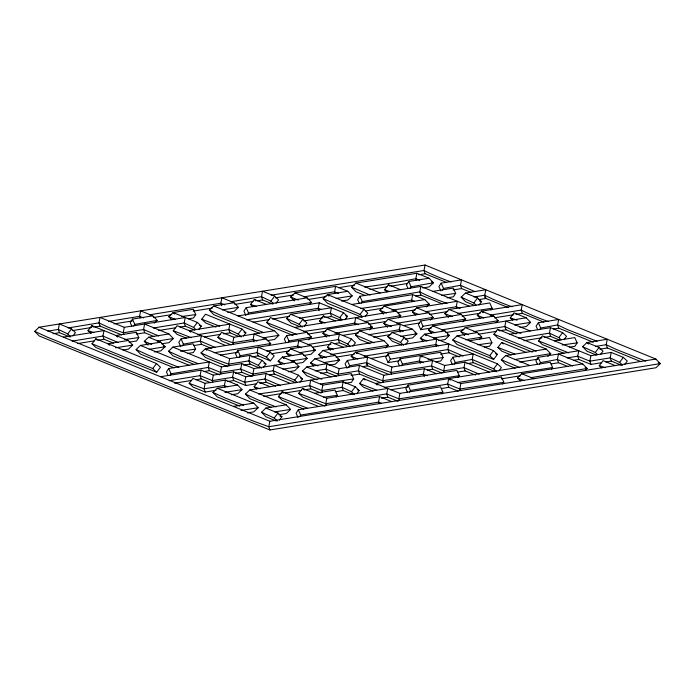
<?xml version="1.0" encoding="UTF-8"?>
<svg xmlns="http://www.w3.org/2000/svg" width="695" height="695" viewBox="0 0 695 695"><rect width="100%" height="100%" fill="white"/><g stroke="black" fill="none" stroke-linecap="round" stroke-linejoin="round"><path stroke-width="1.04" d="M194.696 330.012L185.348 326.207L184.201 322.958L185.244 317.493L124.301 327.319L123.25 332.775L123.832 334.399M290.371 383.423L266.081 373.528L245.761 376.803L233.616 371.851L213.304 375.126L201.159 370.174L200.108 375.639L201.263 378.888L210.602 382.693M231.287 394.76L237.699 393.726L242.008 389.6L237.594 385.021L225.449 380.078L205.129 383.345L204.087 388.809L205.242 392.058L215.928 390.329M213.304 375.126L212.253 380.582L212.835 382.207M288.251 371.773L294.671 370.739L298.98 366.604L294.567 362.026L253.936 368.576L241.782 363.633L221.47 366.899L220.428 372.364L221.001 373.988M225.449 380.078L224.407 385.534L224.98 387.158M263.474 367.403L266.011 364.084L262.102 360.358L249.957 355.406L229.637 358.681L228.594 364.137L229.168 365.761M267.08 340.654L274.568 339.447L278.877 335.32L274.464 330.742L233.833 337.284L232.782 342.748L233.364 344.373M233.616 371.851L232.573 377.307L233.72 380.556L245.874 385.508L256.559 383.788M241.782 363.633L240.739 369.088L241.895 372.338L252.172 376.525M245.761 376.803L244.718 382.259L245.874 385.508M249.957 355.406L248.914 360.861L250.061 364.111L259.4 367.924M253.936 368.576L252.884 374.032L253.466 375.656M266.081 373.528L265.038 378.983L266.185 382.233L275.533 386.038M655.837 359.046L269.842 421.257L268.8 426.721L269.947 429.97L655.941 367.759L660.25 363.624L655.837 359.046L425.053 265.03L39.059 327.241L34.75 331.376L39.163 335.954L269.947 429.97M344.955 319.743L347.491 316.425L343.573 312.689L319.283 302.794L318.24 308.259L319.101 310.691M341.454 301.039L347.874 300.005L352.183 295.879L347.769 291.301L335.624 286.349L334.573 291.813L335.155 293.438M356.674 393.822L359.211 390.503L355.293 386.767L343.148 381.824L322.836 385.099L321.794 390.555L322.367 392.18M398.139 401.336L387.862 397.149L386.715 393.9L387.758 388.444L326.815 398.27L325.764 403.726L326.346 405.35M436.556 373.675L424.41 368.724L383.779 375.274L359.489 365.379L339.169 368.654L338.126 374.11L338.7 375.734M343.148 381.824L342.105 387.28L343.252 390.529L352.6 394.334M359.489 365.379L358.446 370.835L359.593 374.084L381.086 382.841M391.737 401.614L379.592 396.663L378.549 402.127L379.123 403.752M383.779 375.274L382.737 380.73L383.31 382.354M442.029 373.015L432.69 369.21L431.534 365.961L432.577 360.505L391.945 367.047L390.903 372.511L391.476 374.136M426.382 306.929L429.249 304.175L424.836 299.597L412.691 294.645L411.649 300.11L412.222 301.734M422.716 287.947L429.136 286.913L433.445 282.778L429.032 278.2L416.878 273.257L415.836 278.712L416.409 280.337M441.768 393.848L442.897 392.136L440.534 386.846L399.903 393.387L398.861 398.852L399.434 400.476M469.446 306.217L420.857 286.427L419.815 291.883L420.962 295.132L442.454 303.889M425.053 265.03L424.002 270.494L425.158 273.743L446.65 282.491M489.332 372.068L465.042 362.173L444.722 365.448L420.432 355.553L419.389 361.009L420.249 363.45M424.41 368.724L423.368 374.179L424.228 376.62M444.722 365.448L443.679 370.904L444.261 372.529M502.711 384.022L503.84 382.311L501.477 377.02L460.855 383.57L448.701 378.619L447.658 384.083L448.814 387.332L458.153 391.137M460.855 383.57L459.803 389.026L460.385 390.651M465.042 362.173L463.999 367.638L465.146 370.887L475.423 375.074M564.019 339.681L566.555 336.363L562.637 332.636L550.492 327.684L549.45 333.14L550.596 336.389L559.944 340.203M624.753 364.423L627.29 361.105L623.372 357.378L611.226 352.426L590.915 355.701L589.864 361.157L591.019 364.406L601.714 362.686M611.226 352.426L610.184 357.882L611.331 361.131L621.608 365.318M154.325 323.149L157.2 320.404L152.778 315.825L132.467 319.092L130.208 322.506L131.789 326.042M133.701 326.094L134.83 324.391L157.2 320.404M117.603 337.066L116.126 335.537L136.446 332.262L138.809 337.562L136.55 340.976L129.061 342.183M171.734 319.726L168.789 316.677L173.098 312.55L193.41 309.275L195.773 314.566L193.523 317.98L188.171 318.84M211.749 348.508L201.472 344.32L200.325 341.071L201.368 335.615L181.056 338.891L178.797 342.305L180.77 346.709M182.29 345.893L183.411 344.181L200.325 341.071L215.528 347.587M219.707 374.848L209.43 370.661L208.283 367.412L209.325 361.956L168.694 368.506L166.435 371.921L168.016 375.448M169.928 375.509L171.057 373.797L208.283 367.412L220.428 372.364L240.739 369.088L252.884 374.032L273.204 370.765L294.732 380.174L297.078 382.415M194.478 364.571L172.994 355.823L168.572 351.236L172.881 347.109L193.201 343.834L195.564 349.133L193.306 352.547L187.963 353.408M309.397 304.488L311.551 302.429L307.138 297.851L246.186 307.668L243.936 311.082L245.9 315.495M247.42 314.67L248.549 312.967L311.551 302.429M348.838 346.596L339.49 342.791L338.343 339.542L339.386 334.087L237.812 350.462L235.553 353.868L237.125 357.404M239.045 357.456L240.166 355.753L257.081 352.643L266.463 357.108L270.372 360.844L274.186 355.866L270.268 352.13L258.123 347.187L257.081 352.643L258.227 355.892L270.372 360.844M308.467 339.742L311.334 336.988L306.921 332.41L286.609 335.685L284.351 339.099L285.923 342.626M287.843 342.687L288.972 340.984L311.334 336.988M420.857 286.427L359.914 296.252L357.656 299.658L359.237 303.194M361.148 303.246L362.277 301.543L419.815 291.883A344.338 86.215 -0.7 0 0 447.041 303.368M379.592 396.663L298.329 409.763L296.07 413.178L298.042 417.591M299.562 416.765L300.692 415.054L378.549 402.127L381.503 403.335M389.252 374.614L367.759 365.865L366.613 362.616L367.655 357.152L347.344 360.427L345.085 363.841L347.057 368.254M348.577 367.429L349.698 365.726L366.613 362.616L375.995 367.082L390.903 372.511L431.534 365.961L443.679 370.904L463.999 367.638L479.203 374.153M429.032 278.2L408.712 281.475L406.462 284.889L408.035 288.416M336.215 397.045L337.344 395.342L334.981 390.043L314.661 393.318M409.946 288.477L411.075 286.774L433.445 282.778L431.517 281.996M271.337 407.435L249.844 398.678L245.431 394.1L249.74 389.973L351.314 373.597L353.677 378.897L351.427 382.311L345.007 383.345M459.299 356.952L449.022 352.765L447.875 349.516L448.918 344.06L387.975 353.877L385.716 357.291L388.079 362.59L398.774 360.861M388.079 362.59L390.329 359.176L447.875 349.516L463.078 356.031M470.941 292.395L461.593 288.581L460.446 285.332L461.489 279.877L441.177 283.152L438.919 286.566L440.891 290.979M462.818 321.776L465.693 319.022L461.28 314.444L420.649 320.986L418.39 324.4L420.753 329.699L431.447 327.971M442.411 290.154L443.532 288.442L460.446 285.332L474.685 291.509M435.504 361.852L440.856 360.983L443.106 357.569L440.752 352.278L400.12 358.829L397.861 362.243L399.434 365.77M420.753 329.699L423.003 326.285L465.693 319.022M401.354 365.831L402.474 364.119L419.389 361.009L423.333 362.616M433.002 291.37L453.322 288.095L455.685 293.394L453.427 296.808L447.015 297.842M551.517 369.254L552.638 367.542L550.284 362.251L408.069 385.169L405.819 388.583L407.392 392.11M409.303 392.171L410.432 390.46L447.658 384.083L459.803 389.026L503.84 382.311M494.805 371.417L473.312 362.66L472.166 359.411L473.208 353.955L452.897 357.23L450.638 360.644L452.21 364.171M454.13 364.232L455.26 362.521L472.166 359.411L493.693 368.828L496.829 371.808M490.991 309.944L492.121 308.241L489.758 302.942L449.126 309.492L444.826 313.619L448.501 317.441M458.109 377.402L459.23 375.691L456.876 370.4L375.613 383.492L377.081 385.021M469.229 340.785L489.549 337.509L491.912 342.8L489.654 346.214L484.311 347.074M593.339 342.253L558.771 328.17L557.616 324.921L558.667 319.465L538.347 322.741L536.097 326.146L537.669 329.682M539.581 329.734L540.71 328.031L557.616 324.921L566.998 329.387L597.118 341.332M591.019 364.406L578.874 359.463L577.719 356.214L578.761 350.749L538.139 357.299L535.88 360.714L537.452 364.241M539.372 364.302L540.493 362.59L557.407 359.489L572.611 366.004M554.471 340.854L574.791 337.579L577.145 342.878L574.895 346.292L569.544 347.153M47.72 331.141L58.328 329.43L67.71 333.895L71.524 328.917L75.434 332.653L72.897 335.972M91.158 333.609L88.03 330.62L91.836 325.642L128.271 340.489L132.693 345.067L128.384 349.194L123.032 350.054M92.009 343.79L95.814 338.812L156.549 363.555L160.458 367.29L156.653 372.259L95.919 347.526L92.009 343.79L152.744 368.532L156.653 372.259M186.521 338.23L177.182 334.425L173.272 330.69L177.077 325.72L225.658 345.511M152.744 368.532L156.549 363.555M153.326 328.023L184.201 322.958L193.584 327.423L197.389 322.445L201.307 326.172L198.761 329.491M215.945 327.119L205.668 322.932L201.75 319.196L205.555 314.218L241.999 329.065L245.908 332.801L243.372 336.111M231.131 344.85L221.792 341.045L217.874 337.318L221.688 332.34L233.833 337.284M205.242 392.058L193.088 387.106L189.179 383.379L192.984 378.401L205.129 383.345M252.902 306.669L250.547 304.427L254.361 299.449L266.506 304.401M197.936 334.642L228.811 329.578L238.194 334.043L241.999 329.065M230.61 301.752L261.485 296.687L270.868 301.152L274.673 296.174L278.591 299.91L276.045 303.229M293.012 335.407L270.59 326.276L266.68 322.541L270.485 317.572L306.921 332.41M268.548 345.606L270.703 343.538L266.289 338.96L205.346 348.786L201.037 352.912L213.686 358.707L228.594 364.137L248.914 360.861L258.297 365.327L262.102 360.358M266.463 357.108L270.268 352.13M340.88 320.256L331.532 316.451L330.386 313.202L331.428 307.746L290.797 314.296L286.488 318.423L299.137 324.217L302.942 319.24L306.86 322.975L304.323 326.294M256.455 388.965L254.101 386.724L257.906 381.746L270.06 386.698M321.802 323.184L319.457 320.942L323.262 315.964L335.407 320.916M303.802 409.103L282.309 400.355L278.4 396.619L282.205 391.641L318.64 406.488M299.51 318.267L330.386 313.202L339.768 317.667L343.573 312.689M294.732 380.174L298.537 375.196L302.455 378.931L299.919 382.25M330.542 350.271L327.406 347.283L331.22 342.305L343.365 347.257M278.799 414.733L286.288 413.525L290.597 409.39L286.184 404.811L265.864 408.087L261.555 412.222L274.204 418.016L278.009 413.038L281.927 416.765L279.39 420.084M325.052 406.21L302.629 397.08L298.711 393.344L302.516 388.366L326.815 398.27M347.769 291.301L327.449 294.576L323.14 298.702L360.088 314.392L363.893 309.423L367.803 313.15L365.266 316.468M386.941 291.969L384.587 289.728L388.401 284.75L400.546 289.702M307.468 344.616L338.343 339.542L347.726 344.008L351.531 339.038L355.44 342.765L352.904 346.084M258.505 393.969A344.346 86.215 -0.7 0 0 309.64 385.603L321.794 390.555L342.105 387.28L351.488 391.745L355.293 386.767M372.911 391.059L363.572 387.254L359.654 383.527L363.468 378.549L399.903 393.387M405.098 339.125L412.587 337.918L416.896 333.791L412.474 329.213L392.162 332.488L387.853 336.615L400.502 342.409L404.308 337.431L408.226 341.167L405.68 344.485M508.314 307.616L485.892 298.485L484.736 295.236L485.779 289.772L465.468 293.047L461.159 297.173L473.808 302.968L477.613 297.999L481.531 301.726L478.994 305.044M532.396 352.078L497.82 337.996L493.91 334.26L497.716 329.282L546.305 349.081L550.718 353.659L547.842 356.413M512.597 320.056L510.252 317.815L514.057 312.837L526.202 317.789L530.615 322.367L526.306 326.494L519.895 327.527M452.775 339.959L489.723 355.658L493.528 350.68L497.438 354.407L493.632 359.385L457.188 344.538L452.775 339.959L457.084 335.833L477.404 332.558L481.817 337.136L479.663 339.203M511.146 354.971L501.799 351.166L497.889 347.43L501.694 342.453L525.985 352.356M493.693 368.828L497.507 363.85L501.416 367.577L498.88 370.895M563.923 353.373L542.43 344.616L538.521 340.88L542.326 335.911L590.915 355.701M518.574 338.213L549.45 333.14L558.832 337.605L562.637 332.636M640.99 361.669L607.352 347.96L606.205 344.711L607.248 339.256L586.936 342.531L582.627 346.657L595.276 352.452L599.081 347.474L602.991 351.21L600.454 354.528M601.601 367.863L599.255 365.622L603.06 360.644L615.205 365.596M567.111 357.916L577.719 356.214L589.864 361.157L610.184 357.882L619.566 362.347L623.372 357.378M147.965 345.163L144.282 341.341L148.591 337.214L168.902 333.939L173.324 338.517L169.015 342.644L161.527 343.851M174.167 367.846L140.529 354.146L136.116 349.568L140.425 345.441L160.736 342.166L165.149 346.744L160.84 350.871L154.429 351.905M259.617 333.357L213.834 314.705L209.421 310.126L213.73 306L234.041 302.725L238.455 307.303L234.145 311.43L227.734 312.463M294.359 300.848L290.684 297.026L294.993 292.899L335.624 286.349M239.81 406.141L217.387 397.001L212.974 392.423L217.283 388.296L237.594 385.021M365.388 295.592L356.04 291.787L351.627 287.209L355.936 283.073L416.878 273.257M289.224 356.04L286.279 352.99L290.588 348.855L310.9 345.58L315.313 350.158L311.004 354.294L303.524 355.501M281.049 364.258L278.104 361.209L282.413 357.082L302.733 353.807L307.147 358.385L302.838 362.512L295.358 363.72M326.607 337.084L322.932 333.27L327.241 329.135L367.872 322.593L372.285 327.171L369.41 329.925M217.283 388.296L253.718 403.143L258.132 407.722L253.823 411.848L247.411 412.882M322.419 358.472L318.736 354.659L323.045 350.532L383.996 340.706L388.409 345.285L385.534 348.039M313.514 365.935L310.569 362.886L314.878 358.75L335.19 355.484L339.612 360.062L335.303 364.189L328.883 365.222M317.094 379.87L306.816 375.682L302.403 371.104L306.712 366.977L327.024 363.702L325.981 369.158L327.128 372.407L336.476 376.221M383.579 314.088L379.896 310.274L384.205 306.147L424.836 299.597M370.088 343.704L359.81 339.516L355.388 334.938L359.697 330.811L400.329 324.261L399.286 329.725L400.146 332.158M387.558 327.258L383.875 323.444L388.184 319.318L428.815 312.767L433.228 317.346L430.361 320.1M354.146 359.385L351.201 356.335L355.51 352.209L436.773 339.108L435.73 344.564L436.304 346.188M398.617 317.737L400.763 315.669L396.35 311.091L384.205 306.147M415.306 315L412.361 311.951L416.67 307.815L457.301 301.274L456.259 306.73L456.832 308.354M431.43 333.122L428.485 330.064L432.794 325.938L493.737 316.112L498.15 320.69L495.995 322.758M423.255 341.341L420.319 338.291L424.628 334.156L444.939 330.889L449.352 335.468L445.043 339.594L438.632 340.628M480.228 318.345L477.283 315.295L481.592 311.169L522.223 304.618L521.18 310.074L522.327 313.323L543.82 322.08M464.625 335.555L460.95 331.741L465.25 327.614L526.202 317.789M515.125 368.142L505.778 364.336L501.364 359.758L505.673 355.623L546.305 349.081M520.433 380.93L517.488 377.871L521.797 373.745L582.74 363.919L587.153 368.498L585.008 370.565M429.249 304.175L391.841 310.274M270.703 343.538L214.06 352.765M433.228 317.346L396.897 323.288M498.15 320.69L441.507 329.916M388.409 345.285L330.681 354.659M550.718 353.659L514.387 359.602M53.063 333.713L59.483 332.679L69.761 336.866M72.315 330.612L91.558 327.51M94.763 326.989L100.115 326.129L121.599 334.886M114.015 323.887L132.189 320.96M153.569 317.511L171.752 314.583M193.132 311.134L212.383 308.033M234.832 304.419L253.015 301.482M257.289 300.796L262.632 299.936L272.909 304.123M275.463 297.868L293.637 294.941M338.552 287.695L354.589 285.115M418.738 274.777L425.158 273.743M222.417 309.892L238.455 307.303M63.349 337.144L103.981 330.594L102.938 336.05L104.085 339.299L113.433 343.104M307.928 299.536L326.103 296.609M369.94 289.546L387.046 286.792M391.328 286.097L407.366 283.517M336.145 298.468L352.183 295.879M238.02 315.895L319.283 302.794M77.354 343.608L94.468 340.854M98.742 340.159L104.085 339.299M136.168 334.13L144.716 332.749L154.064 336.554M158.616 330.507L175.731 327.753M180.005 327.067L185.348 326.207M128.271 340.489L107.96 343.764L109.428 345.293M351.748 304.471L412.691 294.645M253.093 322.193L269.139 319.604M272.344 319.092L289.45 316.329M415.619 295.992L420.962 295.132M453.044 289.963L461.593 288.581M115.578 347.821L132.693 345.067M157.279 341.106L173.324 338.517M204.295 336.962L220.332 334.373M223.547 333.861L229.958 332.827L239.306 336.632M303.732 320.934L322.984 317.832M326.19 317.311L331.532 316.451M365.752 310.934L382.858 308.18M149.112 349.324L165.149 346.744L163.282 345.98M474.129 296.939L484.736 295.236A344.346 86.215 -0.7 0 0 511.963 306.721M294.776 327.467L396.35 311.091M193.992 345.528L201.472 344.32M397.14 312.785L415.323 309.857M478.403 299.684L485.892 298.485L484.415 296.956M262.84 337.9L278.877 335.32M307.711 334.104L325.894 331.176M368.663 324.278L385.768 321.524M429.606 314.461L447.78 311.525M492.121 308.241L457.84 313.471M220.419 355.076L237.525 352.322M342.314 335.433L358.351 332.853M403.256 325.608L419.302 323.027M462.071 316.129L480.245 313.202M251.816 356.926L258.227 355.892M271.059 353.825L289.233 350.897M312.759 347.1L330.933 344.173M334.147 343.66L339.49 342.791M373.71 337.284L390.816 334.521M494.527 317.806L513.779 314.705M515.916 314.357L522.327 313.323M299.276 352.747L315.313 350.158L313.445 349.403M400.85 336.371L416.896 333.791L414.95 332.896M160.528 376.725L201.159 370.174M204.087 371.521L209.43 370.661M243.65 365.144L250.061 364.111M445.73 332.575L463.904 329.647M291.109 360.966L307.147 358.385M433.315 338.048L449.352 335.468L447.484 334.703M514.578 324.956L530.615 322.367M174.532 383.197L191.638 380.434M195.912 379.748L201.263 378.888M235.475 373.371L241.895 372.338M335.98 357.169L354.163 354.241M478.195 334.252L496.369 331.324M499.575 330.803L505.995 329.769L516.272 333.956M282.943 369.193L298.98 366.604M323.566 362.642L339.612 360.062L337.735 359.298M465.78 339.725L481.817 337.136M509.861 334.234L550.492 327.684M227.308 381.59L233.72 380.556M269.008 374.874L274.351 374.014L295.844 382.763M370.583 358.498L387.688 355.744M553.42 329.03L558.771 328.17M315.365 370.869L325.981 369.158L338.126 374.11L358.446 370.835L367.829 375.3L382.737 380.73L423.368 374.179L427.312 375.786M259.774 383.266L266.185 382.233M320.716 373.441L327.128 372.407M362.416 366.725L367.759 365.865L366.291 364.336M440.474 354.146L449.022 352.765M523.874 340.698L542.048 337.77M544.185 337.423L550.596 336.389M224.902 392.362L242.008 389.6M351.036 375.465L359.593 374.084M353.677 378.897L320.473 383.97M263.744 396.437L281.927 393.509M285.132 392.988L301.17 390.408M304.375 389.886L310.795 388.853L321.073 393.04M427.338 370.07L432.69 369.21M466.901 363.693L473.312 362.66M595.589 346.423L606.205 344.711L615.588 349.177L645.707 361.122M233.407 406.419L253.718 403.143M335.772 391.737L343.252 390.529M457.666 372.086L465.146 370.887M519.678 362.095L537.852 359.167M599.872 349.168L607.352 347.96M241.026 410.476L258.132 407.722M459.23 375.691L384.326 387.471M390.686 389.791L407.791 387.037M551.074 363.937L558.554 362.738L567.902 366.543M573.523 360.323L578.874 359.463M274.56 411.979L290.597 409.39M552.638 367.542L457.414 382.597M381.451 398.183L387.862 397.149M441.325 388.531L448.814 387.332M501.199 378.888L520.451 375.778M605.988 361.991L611.331 361.131M442.897 392.136L398.861 398.852L386.715 393.9L325.764 403.726L298.711 393.344M271.241 295.201L424.002 270.494A344.346 86.215 -0.7 0 0 451.237 281.979M149.347 314.852L220.854 303.237L224.798 304.844M108.715 321.394L139.591 316.329L143.535 317.936M68.084 327.944L98.959 322.88L108.342 327.345L123.25 332.775L143.57 329.5L158.773 336.015M303.698 296.878L334.573 291.813L338.526 293.42M181.812 316.52L195.773 314.566M72.063 341.115L102.938 336.05L118.141 342.565M246.734 319.874L318.24 308.259L321.203 309.466M124.839 339.516L138.809 337.562M441.716 295.349L455.685 293.394M425.383 311.794L456.259 306.73L460.203 308.337M364.432 321.62L400.763 315.669L398.895 314.913M180.518 351.236L195.564 349.133M334.877 333.27L372.285 327.171L370.418 326.407M490.305 315.139L521.18 310.074A344.346 86.215 -0.7 0 0 548.407 321.568M368.411 334.79L399.286 329.725L403.23 331.333M266.837 351.157L297.712 346.093L301.656 347.7M473.964 331.584L504.839 326.52L514.222 330.985L521.015 333.383M169.233 380.704L200.108 375.639L212.253 380.582L232.573 377.307L244.718 382.259L265.038 378.983L280.241 385.499M364.223 356.179L435.73 344.564L438.684 345.771M477.943 344.755L491.912 342.8M428.068 359.68L443.106 357.569M562.107 344.981L577.145 342.878M323.375 397.297L337.344 395.342M530.511 377.724L587.153 368.498L585.207 367.612M479.585 301.048L481.531 301.726M510.252 317.815L517.037 320.213M568.632 352.834L538.521 340.88M384.587 289.728L389.443 291.44M599.255 365.622L605.076 367.672M536.175 351.157L493.91 334.26M370.096 295.054L351.627 287.209M514.891 354.085L497.889 347.43M519.834 367.603L501.364 359.758M319.457 320.942L325.277 322.993M373.867 342.791L355.388 334.938M250.547 304.427L256.377 306.478M296.791 334.495L266.68 322.541M327.406 347.283L333.235 349.333M263.362 332.479L222.07 315.921L209.421 310.126M219.724 326.198L201.75 319.196M376.655 390.182L359.654 383.527M321.846 379.296L302.403 371.104M191.238 337.692L173.272 330.69M198.223 363.693L181.221 357.039L168.572 351.236M254.101 386.724L259.93 388.774M88.03 330.62L93.851 332.67M307.538 408.226L278.4 396.619M178.876 367.308L148.765 355.362L136.116 349.568M276.054 406.896L258.08 399.894L245.431 394.1M279.981 416.088L281.927 416.765M243.589 405.22L225.623 398.218L212.974 392.423M217.874 337.318L232.782 342.748L253.102 339.473L257.046 341.08M357.221 389.773L359.211 390.503M264.022 363.363L266.011 364.084M189.179 383.379L204.087 388.809L224.407 385.534L227.361 386.741M465.468 293.047L477.613 297.999M599.081 347.474L586.936 342.531L588.404 344.051M419.789 280.32L415.836 278.712A344.338 86.215 -0.7 0 1 364.693 287.078M474.92 305.565L465.572 301.752L461.159 297.173M596.38 355.041L587.04 351.236L582.627 346.657M493.737 316.112L481.592 311.169L483.06 312.689M530.181 330.959L505.882 321.064L504.839 326.52L505.995 329.769M477.283 315.295L483.824 317.963M449.126 309.492L461.28 314.444M582.74 363.919L558.45 354.024L557.407 359.489L558.554 362.738M414.611 301.309L411.649 300.11A344.338 86.215 -0.7 0 1 360.505 308.476M444.826 313.619L452.297 316.668M355.936 283.073L380.226 292.977M416.67 307.815L428.815 312.767M465.25 327.614L477.404 332.558M412.361 311.951L418.903 314.609M460.95 331.741L468.421 334.781M432.794 325.938L444.939 330.889M457.084 335.833L493.528 350.68M505.673 355.623L529.964 365.527M495.57 353.651L497.438 354.407M379.896 310.274L386.437 312.941M428.485 330.064L435.027 332.731M363.893 309.423L327.449 294.576L328.926 296.105M388.184 319.318L412.474 329.213M497.507 363.85L424.628 334.156L426.096 335.685M521.797 373.745L533.942 378.697M383.875 323.444L391.355 326.494M420.319 338.291L426.86 340.95M517.488 377.871L524.03 380.539M362.13 317.363L327.554 303.281L323.14 298.702M294.993 292.899L307.138 297.851M367.872 322.593L355.718 317.641L354.676 323.097L355.249 324.721M392.162 332.488L404.308 337.431M345.623 315.66L347.491 316.425M290.684 297.026L298.155 300.075M358.629 324.713L354.676 323.097A344.338 86.215 -0.7 0 1 303.533 331.463M401.614 344.998L392.267 341.193L387.853 336.615M274.673 296.174L262.528 291.231L261.485 296.687L262.632 299.936M359.697 330.811L383.996 340.706M290.797 314.296L302.942 319.24M327.241 329.135L351.531 339.038M322.932 333.27L329.473 335.928M300.249 326.806L290.901 323.001L286.488 318.423M234.041 302.725L221.896 297.773L220.854 303.237L221.714 305.67M391.945 367.047L355.51 352.209L356.978 353.729M351.201 356.335L357.743 359.002M213.73 306L274.464 330.742M310.9 345.58L298.754 340.637L297.712 346.093L298.285 347.717M323.045 350.532L335.19 355.484M318.736 354.659L326.216 357.708M266.289 338.96L254.144 334.017L253.102 339.473L253.962 341.905M290.588 348.855L302.733 353.807M314.878 358.75L339.169 368.654M244.041 332.036L245.908 332.801M286.279 352.99L292.821 355.649M310.569 362.886L318.041 365.926M197.389 322.445L173.098 312.55L174.567 314.07M294.567 362.026L282.413 357.082L283.89 358.603M306.712 366.977L331.002 376.872M199.43 325.416L201.307 326.172M168.789 316.677L175.331 319.344M278.104 361.209L284.646 363.876M152.778 315.825L140.633 310.873L139.591 316.329L140.164 317.954M298.537 375.196L274.247 365.301L273.204 370.765L274.351 374.014M322.836 385.099L310.691 380.148L309.64 385.603L310.795 388.853M300.588 378.167L302.455 378.931M168.902 333.939L144.612 324.044L143.57 329.5L144.716 332.749M229.637 358.681L205.346 348.786L206.815 350.315M227.873 366.63L205.451 357.491L201.037 352.912M124.301 327.319L100.002 317.424L98.959 322.88L100.115 326.129M148.591 337.214L160.736 342.166M172.881 347.109L221.47 366.899M144.282 341.341L151.753 344.39M140.425 345.441L189.005 365.231M249.74 389.973L286.184 404.811M71.524 328.917L59.37 323.974L58.328 329.43L59.483 332.679M265.864 408.087L278.009 413.038M276.254 420.988L265.968 416.8L261.555 412.222M39.059 327.241L269.842 421.257M658.304 362.738L660.25 363.624L268.8 426.721L253.892 421.292L47.399 337.171L34.75 331.376M619.566 362.347L622.694 365.335M595.276 352.452L597.622 354.693M558.832 337.605L561.178 339.846M473.808 302.968L476.153 305.209M497.716 329.282L499.279 330.777M501.694 342.453L503.258 343.947M489.723 355.658L493.632 359.385M388.401 284.75L389.964 286.244M400.502 342.409L403.63 345.398M360.088 314.392L362.434 316.633M339.768 317.667L342.114 319.909M323.262 315.964L324.826 317.459M347.726 344.008L350.072 346.249M363.468 378.549L365.031 380.043M299.137 324.217L302.273 327.206M270.868 301.152L273.213 303.394M351.488 391.745L354.624 394.734M254.361 299.449L255.925 300.944M302.516 388.366L304.08 389.86M238.194 334.043L241.321 337.023M258.297 365.327L261.424 368.315M282.205 391.641L283.769 393.135M193.584 327.423L195.929 329.656M274.204 418.016L277.34 420.996M91.836 325.642L93.399 327.137M95.814 338.812L97.378 340.307M67.71 333.895L70.847 336.884M448.701 378.619L450.178 380.148M420.432 355.553L421.908 357.082M190.691 332.193L189.222 330.664L229.854 324.113L228.811 329.578L229.958 332.827M538.347 322.741L540.71 328.031M538.139 357.299L540.493 362.59M441.177 283.152L443.532 288.442M452.897 357.23L455.26 362.521M408.712 281.475L411.075 286.774M420.649 320.986L423.003 326.285M400.12 358.829L402.474 364.119M408.069 385.169L410.432 390.46M387.975 353.877L390.329 359.176M359.914 296.252L362.277 301.543M347.344 360.427L349.698 365.726M286.609 335.685L288.972 340.984M298.329 409.763L300.692 415.054M246.186 307.668L248.549 312.967M237.812 350.462L240.166 355.753M181.056 338.891L183.411 344.181M168.694 368.506L171.057 373.797M132.467 319.092L134.83 324.391"/></g></svg>
